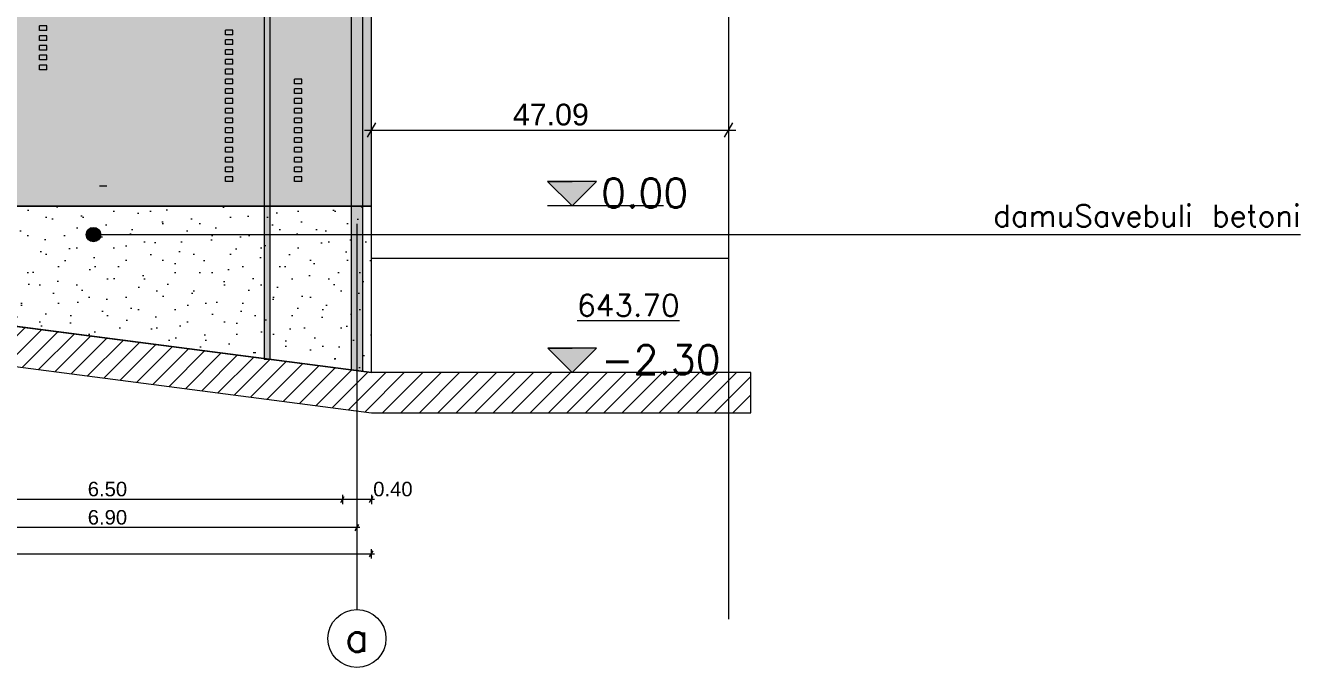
# Model space of a CAD drawing. Header units: millimetres. Extents: x 476571643 to 477489869, y 4620928210 to 4621294454.
# Drawn here: x 477350402 to 477367999, y 4621026817 to 4621035677 of the extents above; entities that cross this region are included whole.
import ezdxf

# ---------------------------------------------------------------- set-up
doc = ezdxf.new("R2010")
doc.units = ezdxf.units.MM
doc.header["$MEASUREMENT"] = 0
for name, color, linetype, lineweight in [('0_Pen_No__1_Pen_No__250', 7, 'Continuous', 0), ('0_Pen_No__250_Pen_No__142', 142, 'Continuous', 0), ('0_Pen_No__250_Pen_No__255', 255, 'Continuous', 0), ('0_Pen_No__250_Pen_No__7', 7, 'Continuous', 0), ('0_Pen_No__42_Pen_No__250_Pen_No__144', 144, 'Continuous', 0), ('2D Drafting - General_Pen_No__7_Pen_No__250', 7, 'Continuous', 0), ('2D Drafting - General_Pen_No__7_Pen_No__7', 7, 'Continuous', 0), ('a-iataki_Pen_No__5_Pen_No__5_Pen_No__142', 142, 'Continuous', 0), ('Annotation - Text_Pen_No__7_Pen_No__7_Pen_No__142', 142, 'Continuous', 0), ('New_._Pen_No__1', 1, 'Continuous', 0), ('New_2D Drafting - General_Pen_No__30_Pen_No__9_Pen_No__9_Pen_No__255', 255, 'Continuous', 0), ('New_2D Drafting - General_Pen_No__30_Pen_No__9_Pen_No__9_Pen_No__42', 250, 'Continuous', 0), ('New_2D Drafting - General_Pen_No__30_Pen_No__9_Pen_No__9_Pen_No__7', 7, 'Continuous', 0), ('New_Structural - Bearing_Pen_No__1', 1, 'Continuous', 0), ('New_Structural - Bearing_Pen_No__250', 7, 'Continuous', 0), ('zoma_Pen_No__1', 1, 'Continuous', 0), ('zoma_Pen_No__142', 142, 'Continuous', 0), ('zoma_Pen_No__1_Pen_No__142', 142, 'Continuous', 0), ('zoma_Pen_No__5_Pen_No__142', 142, 'Continuous', 0), ('zoma_Pen_No__5_Pen_No__144', 144, 'Continuous', 0)]:
    doc.layers.add(name, color=color, linetype=linetype, lineweight=lineweight)
doc.layers.add('New_2D Drafting - General_Pen_No__30_Pen_No__9_Pen_No__9_Pen_No__254', color=7, linetype='Continuous', lineweight=0, true_color=0xcccccc)
doc.layers.add('zoma', color=7, linetype='Continuous')
doc.layers.add('zoma_Pen_No__5', color=7, linetype='Continuous')
doc.styles.add('GENERATED_STYLE_2', font='arial.ttf')
doc.linetypes.add('Break', pattern='A,0,[1,a-5 saxl бѓ’бѓђбѓ¦бѓ”бѓ‘бѓ”бѓ‘бѓ\x98_1.Shx,S=15.679026,R=0,X=0,Y=0],-1975.557214,0', length=1975.557214)
doc.dimstyles.new('GENERATED_STYLE__3', dxfattribs={"dimtxt": 200, "dimasz": 64.421331, "dimexe": 0.18, "dimexo": 3, "dimgap": 0.09, "dimtad": 1, "dimtih": 1, "dimtoh": 1, "dimlfac": 0.001, "dimzin": 0, "dimdsep": 46, "dimtxsty": 'GENERATED_STYLE_2', "dimblk": 'ARROWHEAD_2', "dimblk1": 'ARROWHEAD_2', "dimblk2": 'ARROWHEAD_2', "dimcen": 0.09, "dimclrd": 142, "dimclre": 142, "dimclrt": 142, "dimadec": 0, "dimazin": 0, "dimtfac": 1, "dimtdec": 4, "dimtmove": 0, "dimatfit": 3, "dimfxl": 1, "dimtolj": 1, "dimtzin": 0, "dimarcsym": 0})
doc.dimstyles.new('GENERATED_STYLE__5', dxfattribs={"dimtxt": 300, "dimasz": 152, "dimexe": 0.18, "dimexo": 3, "dimgap": 0.09, "dimtad": 1, "dimtih": 1, "dimtoh": 1, "dimlfac": 0.001, "dimzin": 0, "dimdsep": 46, "dimtxsty": 'GENERATED_STYLE_2', "dimblk": 'ARROWHEAD_2', "dimblk1": 'ARROWHEAD_2', "dimblk2": 'ARROWHEAD_2', "dimcen": 0.09, "dimclrd": 1, "dimclre": 1, "dimclrt": 1, "dimadec": 0, "dimazin": 0, "dimtfac": 1, "dimtdec": 4, "dimtmove": 0, "dimatfit": 3, "dimfxl": 1, "dimtolj": 1, "dimtzin": 0, "dimarcsym": 0})

# ---------------------------------------------------------------- blocks, each defined once
blk = doc.blocks.new('*D1068', base_point=(476844527, 4621385791))
at = {"layer": 'zoma_Pen_No__142', "color": 142, "linetype": 'Continuous', "lineweight": 0, "transparency": 16777216}
for p, q in [((477348052, 4621028705), (477348101, 4621028790)), ((477348077, 4621028811), (477348077, 4621028684)), ((477354952, 4621028705), (477355001, 4621028790)), ((477354977, 4621028811), (477354977, 4621028684)), ((477354977, 4621028747), (477348077, 4621028747)), ((477355018, 4621028747), (477354977, 4621028747))]:
    blk.add_line(p, q, dxfattribs=at)
at = {"layer": 'zoma_Pen_No__142', "color": 142, "lineweight": 0, "transparency": 16777216, "insert": (477351261, 4621028787), "char_height": 200, "attachment_point": 7, "style": 'GENERATED_STYLE_2'}
blk.add_mtext('\\A1;{\\pql;\\fArial CYR|b0|i0|c204|p34;6.90}', dxfattribs=at)
blk = doc.blocks.new('ARROWHEAD_2')
at = {"color": 0, "linetype": 'Continuous', "lineweight": 0}
for p, q in [((0, 0), (-1, 0)), ((-0.38, -0.66), (0.38, 0.66))]:
    blk.add_line(p, q, dxfattribs=at)
blk = doc.blocks.new('*D1071', base_point=(476844527, 4621385791))
at = {"layer": 'zoma_Pen_No__142', "color": 142, "linetype": 'Continuous', "lineweight": 0, "transparency": 16777216}
for p, q in [((477354752, 4621029094), (477354801, 4621029179)), ((477354777, 4621029200), (477354777, 4621029073)), ((477355177, 4621029137), (477354777, 4621029137)), ((477355152, 4621029094), (477355201, 4621029179)), ((477355177, 4621029200), (477355177, 4621029073)), ((477355218, 4621029137), (477355177, 4621029137))]:
    blk.add_line(p, q, dxfattribs=at)
at = {"layer": 'zoma_Pen_No__142', "color": 142, "lineweight": 0, "transparency": 16777216, "insert": (477355201, 4621029177), "char_height": 200, "attachment_point": 7, "style": 'GENERATED_STYLE_2'}
blk.add_mtext('\\A1;{\\pql;\\fArial CYR|b0|i0|c204|p34;0.40}', dxfattribs=at)
blk = doc.blocks.new('*D1072', base_point=(476844527, 4621385791))
at = {"layer": 'zoma_Pen_No__142', "color": 142, "linetype": 'Continuous', "lineweight": 0, "transparency": 16777216}
for p, q in [((477348252, 4621029094), (477348301, 4621029179)), ((477348277, 4621029200), (477348277, 4621029073)), ((477354777, 4621029137), (477348277, 4621029137)), ((477354752, 4621029094), (477354801, 4621029179)), ((477354777, 4621029200), (477354777, 4621029073))]:
    blk.add_line(p, q, dxfattribs=at)
at = {"layer": 'zoma_Pen_No__142', "color": 142, "lineweight": 0, "transparency": 16777216, "char_height": 200, "attachment_point": 7, "style": 'GENERATED_STYLE_2'}
for s, insert in [('\\A1;{\\pql;\\fArial CYR|b0|i0|c204|p34;0.40}', (477348301, 4621029177)), ('\\A1;{\\pql;\\fArial CYR|b0|i0|c204|p34;6.50}', (477351261, 4621029177))]:
    blk.add_mtext(s, dxfattribs=dict(at, insert=insert))
blk = doc.blocks.new('*D1079', base_point=(476844527, 4621385791))
at = {"layer": 'zoma_Pen_No__142', "color": 142, "linetype": 'Continuous', "lineweight": 0, "transparency": 16777216}
for p, q in [((477337407, 4621028321), (477337407, 4621028448)), ((477355177, 4621028321), (477355177, 4621028448)), ((477337365, 4621028384), (477337407, 4621028384)), ((477337431, 4621028427), (477337382, 4621028342)), ((477337407, 4621028384), (477355177, 4621028384)), ((477355152, 4621028342), (477355201, 4621028427)), ((477355177, 4621028384), (477355218, 4621028384))]:
    blk.add_line(p, q, dxfattribs=at)
at = {"layer": 'zoma_Pen_No__142', "color": 142, "lineweight": 0, "transparency": 16777216, "insert": (477345950, 4621028424), "char_height": 200, "attachment_point": 7, "style": 'GENERATED_STYLE_2'}
blk.add_mtext('\\A1;{\\pql;\\fArial CYR|b0|i0|c204|p34;17.77}', dxfattribs=at)
blk = doc.blocks.new('*D1727', base_point=(476844527, 4621385791))
at = {"layer": 'zoma_Pen_No__1', "color": 1, "linetype": 'Continuous', "lineweight": 0, "transparency": 16777216}
for p, q in [((477355234, 4621034334), (477355119, 4621034134)), ((477355177, 4621034084), (477355177, 4621034384)), ((477360049, 4621034134), (477360164, 4621034334)), ((477360107, 4621034084), (477360107, 4621034384)), ((477355079, 4621034234), (477355177, 4621034234)), ((477355177, 4621034234), (477360107, 4621034234)), ((477360107, 4621034234), (477360205, 4621034234))]:
    blk.add_line(p, q, dxfattribs=at)
at = {"layer": 'zoma_Pen_No__1', "color": 1, "lineweight": 0, "transparency": 16777216, "insert": (477357129, 4621034294), "char_height": 300, "attachment_point": 7, "style": 'GENERATED_STYLE_2'}
blk.add_mtext('\\A1;{\\pql;\\fArial CYR|b0|i0|c204|p34;47.09}', dxfattribs=at)
blk = doc.blocks.new('Line_119', base_point=(477351340, 4621032791))
at = {"layer": 'zoma_Pen_No__5_Pen_No__142', "linetype": 'Continuous', "lineweight": 0}
blk.add_hatch(color=142, dxfattribs=at).paths.add_polyline_path([(477351240, 4621032791), (477351248, 4621032753), (477351269, 4621032720), (477351302, 4621032698), (477351340, 4621032691), (477351378, 4621032698), (477351411, 4621032720), (477351432, 4621032753), (477351440, 4621032791), (477351432, 4621032829), (477351411, 4621032862), (477351378, 4621032883), (477351340, 4621032891), (477351302, 4621032883), (477351269, 4621032862), (477351248, 4621032829)])
at = {"layer": 'zoma_Pen_No__5_Pen_No__142', "color": 142, "linetype": 'Continuous', "lineweight": 0}
blk.add_line((477351440, 4621032791), (477367999, 4621032791), dxfattribs=at)
blk.add_circle((477351340, 4621032791), 100, dxfattribs=at)

msp = doc.modelspace()

# ---------------------------------------------------------------- hatches: boundary and pattern name
at = {"layer": '0_Pen_No__250_Pen_No__142', "linetype": 'Continuous', "lineweight": 0}
for points in [[(477357945.469, 4621033187.053), (477358282.997, 4621033524.747), (477357607.775, 4621033524.582)], [(477357946.607, 4621030886.796), (477358284.135, 4621031224.489), (477357608.913, 4621031224.325)]]:
    msp.add_hatch(color=142, dxfattribs=at).paths.add_polyline_path(points)
at = {"layer": '0_Pen_No__250_Pen_No__255', "linetype": 'Continuous', "lineweight": 0, "true_color": 0x3f3f3f}
msp.add_hatch(color=250, dxfattribs=at).paths.add_polyline_path([(477353776.646, 4621031074.056), (477353776.646, 4621044388.623), (477353696.477, 4621044388.623), (477353696.12, 4621031074.055)])
at = {"layer": '2D Drafting - General_Pen_No__7_Pen_No__7', "linetype": 'Continuous', "lineweight": 0}
h = msp.add_hatch(dxfattribs=at)
h.set_pattern_fill('MASONRY_BLOCK', style=0, pattern_type=2)
h.set_pattern_definition([(45, (476844527.15, 4621385791.04), (-127.279217, 127.279217), [])])
h.paths.add_polyline_path([(477328463.45, 4621033186.771), (477328463.45, 4621032629.786), (477337497.769, 4621032629.786), (477355176.84, 4621030330.273), (477360414.712, 4621030330.279), (477360414.712, 4621030887.402), (477355176.703, 4621030886.115), (477337477.043, 4621033186.771)])
at = {"layer": 'New_2D Drafting - General_Pen_No__30_Pen_No__9_Pen_No__9_Pen_No__254', "linetype": 'Continuous', "lineweight": 0, "true_color": 0xcccccc}
h = msp.add_hatch(dxfattribs=at)
h.set_pattern_fill('BRICK___RUNNING_BOND', color=254, style=0, pattern_type=2)
h.set_pattern_definition([(180, (477344577, 4621041395.33), (0, 66.64), []), (90, (477344577, 4621041395.33), (244.8, 0), [66.64, -66.64]), (90, (477344454.6, 4621041461.97), (244.8, 0), [66.64, -66.64])])
h.paths.add_polyline_path([(477337406.639, 4621035816.115), (477337477.043, 4621035816.115), (477337477.043, 4621033186.772), (477337481.597, 4621033186.115), (477355176.646, 4621033186.115), (477355176.646, 4621036386.104), (477355176.646, 4621046385.712), (477337406.646, 4621046385.708), (477337406.646, 4621045926.117)])
h.paths.add_polyline_path([(477346352.317, 4621038886.115), (477347952.751, 4621038886.115), (477347952.751, 4621037286.115), (477346352.317, 4621037286.115)], flags=0)
h.paths.add_polyline_path([(477347952.751, 4621040486.115), (477346352.317, 4621040486.115), (477346352.317, 4621042086.115), (477347952.751, 4621042086.115)], flags=0)
h.paths.add_polyline_path([(477347952.751, 4621034086.115), (477347952.751, 4621035686.115), (477346352.751, 4621035686.115), (477346352.751, 4621034086.115)], flags=0)
h.paths.add_polyline_path([(477347952.751, 4621043686.116), (477347952.751, 4621045286.115), (477346352.751, 4621045286.115), (477346352.751, 4621043686.116)], flags=0)
at = {"layer": 'New_2D Drafting - General_Pen_No__30_Pen_No__9_Pen_No__9_Pen_No__255', "linetype": 'Continuous', "lineweight": 0}
msp.add_hatch(color=255, dxfattribs=at).paths.add_polyline_path([(477355051.714, 4621030902.216), (477354901.714, 4621030923.832), (477354901.714, 4621045686.141), (477355051.714, 4621045686.141)])
at = {"layer": 'New_2D Drafting - General_Pen_No__30_Pen_No__9_Pen_No__9_Pen_No__42', "linetype": 'Continuous', "lineweight": 0, "true_color": 0xc7c8ca}
h = msp.add_hatch(dxfattribs=at)
h.set_pattern_fill('CUT_STONE', color=9, style=0, pattern_type=2)
h.set_pattern_definition([(135, (477344577, 4621042195.33), (254.5584, 254.5584), [0, -240, 0, -360]), (70, (477343777, 4621042195.33), (-338.289, 123.127), [0, -176, 0, -304])])
h.paths.add_polyline_path([(477355176.703, 4621033186.115), (477337481.597, 4621033186.115), (477355176.703, 4621030886.115)])

# ---------------------------------------------------------------- linework, layer by layer
at = {"layer": '0_Pen_No__1_Pen_No__250', "color": 7, "linetype": 'Continuous', "lineweight": 0, "flags": 128}
for points in [[(477357945.469, 4621033187.053), (477357607.775, 4621033524.582), (477357945.386, 4621033524.664)], [(477357945.469, 4621033187.053), (477358282.997, 4621033524.747), (477357945.386, 4621033524.664)], [(477359207.858, 4621033187.362), (477357607.858, 4621033186.971)], [(477357946.607, 4621030886.796), (477357608.913, 4621031224.325), (477357946.524, 4621031224.407)], [(477357946.607, 4621030886.796), (477358284.135, 4621031224.489), (477357946.524, 4621031224.407)], [(477359208.995, 4621030887.104), (477357608.995, 4621030886.713)]]:
    msp.add_lwpolyline(points, dxfattribs=at)
at = {"layer": '0_Pen_No__250_Pen_No__142', "color": 142, "linetype": 'Continuous', "lineweight": 0, "flags": 128}
for points in [[(477357945.469, 4621033187.053), (477358282.997, 4621033524.747), (477357607.775, 4621033524.582)], [(477357946.607, 4621030886.796), (477358284.135, 4621031224.489), (477357608.913, 4621031224.325)]]:
    msp.add_lwpolyline(points, close=True, dxfattribs=at)
at = {"layer": '0_Pen_No__250_Pen_No__7', "color": 7, "linetype": 'Continuous', "lineweight": 0, "flags": 128}
msp.add_lwpolyline([(477353776.646, 4621031074.056), (477353776.646, 4621044388.623), (477353696.477, 4621044388.623), (477353696.12, 4621031074.055)], close=True, dxfattribs=at)
at = {"layer": '0_Pen_No__42_Pen_No__250_Pen_No__144', "color": 144, "linetype": 'Continuous', "lineweight": 0}
msp.add_circle((477354976.714, 4621027216.908), 400, dxfattribs=at)
at = {"layer": '2D Drafting - General_Pen_No__7_Pen_No__250', "color": 7, "linetype": 'Continuous', "lineweight": 0, "flags": 128}
msp.add_lwpolyline([(477328463.45, 4621033186.771), (477328463.45, 4621032629.786), (477337497.769, 4621032629.786), (477355176.84, 4621030330.273), (477360414.712, 4621030330.279), (477360414.712, 4621030887.402), (477355176.703, 4621030886.115), (477337477.043, 4621033186.771)], close=True, dxfattribs=at)
at = {"layer": 'New_2D Drafting - General_Pen_No__30_Pen_No__9_Pen_No__9_Pen_No__7', "color": 7, "linetype": 'Continuous', "lineweight": 0, "flags": 128}
for points in [[(477337406.639, 4621035816.115), (477337477.043, 4621035816.115), (477337477.043, 4621033186.772), (477337481.597, 4621033186.115), (477355176.646, 4621033186.115), (477355176.646, 4621036386.104), (477355176.646, 4621046385.712), (477337406.646, 4621046385.708), (477337406.646, 4621045926.117)], [(477355051.714, 4621030902.216), (477354901.714, 4621030923.832), (477354901.714, 4621045686.141), (477355051.714, 4621045686.141)], [(477355176.703, 4621033186.115), (477337481.597, 4621033186.115), (477355176.703, 4621030886.115)]]:
    msp.add_lwpolyline(points, close=True, dxfattribs=at)
at = {"layer": 'New_Structural - Bearing_Pen_No__1', "color": 1, "linetype": 'Continuous', "lineweight": 0}
msp.add_line((477360106.703, 4621054216.74), (477360106.703, 4621027485.413), dxfattribs=at)
at = {"layer": 'New_Structural - Bearing_Pen_No__1', "color": 1, "linetype": 'Break', "lineweight": 0}
msp.add_line((477360106.703, 4621032459.647), (477355176.703, 4621032459.647), dxfattribs=at)
at = {"layer": 'New_Structural - Bearing_Pen_No__250', "color": 7, "linetype": 'Continuous', "lineweight": 0}
for p, q in [((477350595.867, 4621035606.822), (477350595.867, 4621035671.822)), ((477350695.867, 4621035671.822), (477350595.867, 4621035671.822)), ((477350695.867, 4621035606.822), (477350695.867, 4621035671.822)), ((477350695.867, 4621035606.822), (477350595.867, 4621035606.822)), ((477350595.867, 4621035471.822), (477350595.867, 4621035536.822)), ((477350695.867, 4621035536.822), (477350595.867, 4621035536.822)), ((477350695.867, 4621035471.822), (477350595.867, 4621035471.822)), ((477350695.867, 4621035471.822), (477350695.867, 4621035536.822)), ((477353162.422, 4621035547.856), (477353162.422, 4621035612.856)), ((477353262.422, 4621035612.856), (477353162.422, 4621035612.856)), ((477353262.422, 4621035547.856), (477353162.422, 4621035547.856)), ((477353162.422, 4621035412.856), (477353162.422, 4621035477.856)), ((477353262.422, 4621035477.856), (477353162.422, 4621035477.856)), ((477353262.422, 4621035547.856), (477353262.422, 4621035612.856)), ((477353262.422, 4621035412.856), (477353262.422, 4621035477.856)), ((477350595.867, 4621035336.822), (477350595.867, 4621035401.822)), ((477350695.867, 4621035401.822), (477350595.867, 4621035401.822)), ((477350695.867, 4621035336.822), (477350595.867, 4621035336.822)), ((477350695.867, 4621035336.822), (477350695.867, 4621035401.822)), ((477353262.422, 4621035412.856), (477353162.422, 4621035412.856)), ((477353162.422, 4621035277.856), (477353162.422, 4621035342.856)), ((477353262.422, 4621035342.856), (477353162.422, 4621035342.856)), ((477353262.422, 4621035277.856), (477353262.422, 4621035342.856)), ((477350595.867, 4621035201.822), (477350595.867, 4621035266.822)), ((477350695.867, 4621035266.822), (477350595.867, 4621035266.822)), ((477350695.867, 4621035201.822), (477350595.867, 4621035201.822)), ((477350595.867, 4621035066.822), (477350595.867, 4621035131.822)), ((477350695.867, 4621035131.822), (477350595.867, 4621035131.822)), ((477350695.867, 4621035201.822), (477350695.867, 4621035266.822)), ((477350695.867, 4621035066.822), (477350695.867, 4621035131.822)), ((477353262.422, 4621035277.856), (477353162.422, 4621035277.856)), ((477353162.422, 4621035142.856), (477353162.422, 4621035207.856)), ((477353262.422, 4621035207.856), (477353162.422, 4621035207.856)), ((477353262.422, 4621035142.856), (477353162.422, 4621035142.856)), ((477353262.422, 4621035142.856), (477353262.422, 4621035207.856)), ((477350695.867, 4621035066.822), (477350595.867, 4621035066.822)), ((477353162.422, 4621035007.856), (477353162.422, 4621035072.856)), ((477353262.422, 4621035072.856), (477353162.422, 4621035072.856)), ((477353262.422, 4621035007.856), (477353162.422, 4621035007.856)), ((477353262.422, 4621035007.856), (477353262.422, 4621035072.856)), ((477353162.422, 4621034872.856), (477353162.422, 4621034937.856)), ((477353262.422, 4621034937.856), (477353162.422, 4621034937.856)), ((477353262.422, 4621034872.856), (477353162.422, 4621034872.856)), ((477353162.422, 4621034737.856), (477353162.422, 4621034802.856)), ((477353262.422, 4621034802.856), (477353162.422, 4621034802.856)), ((477353262.422, 4621034872.856), (477353262.422, 4621034937.856)), ((477353262.422, 4621034737.856), (477353262.422, 4621034802.856)), ((477354115.134, 4621034872.856), (477354115.134, 4621034937.856)), ((477354215.134, 4621034937.856), (477354115.134, 4621034937.856)), ((477354215.134, 4621034872.856), (477354115.134, 4621034872.856)), ((477354115.134, 4621034737.856), (477354115.134, 4621034802.856)), ((477354215.134, 4621034802.856), (477354115.134, 4621034802.856)), ((477354215.134, 4621034872.856), (477354215.134, 4621034937.856)), ((477354215.134, 4621034737.856), (477354215.134, 4621034802.856)), ((477353262.422, 4621034737.856), (477353162.422, 4621034737.856)), ((477353162.422, 4621034602.856), (477353162.422, 4621034667.856)), ((477353262.422, 4621034667.856), (477353162.422, 4621034667.856)), ((477353262.422, 4621034602.856), (477353162.422, 4621034602.856)), ((477353262.422, 4621034602.856), (477353262.422, 4621034667.856)), ((477354215.134, 4621034737.856), (477354115.134, 4621034737.856)), ((477354115.134, 4621034602.856), (477354115.134, 4621034667.856)), ((477354215.134, 4621034667.856), (477354115.134, 4621034667.856)), ((477354215.134, 4621034602.856), (477354115.134, 4621034602.856)), ((477354215.134, 4621034602.856), (477354215.134, 4621034667.856)), ((477353162.422, 4621034467.856), (477353162.422, 4621034532.856)), ((477353262.422, 4621034532.856), (477353162.422, 4621034532.856)), ((477353262.422, 4621034467.856), (477353162.422, 4621034467.856)), ((477353262.422, 4621034467.856), (477353262.422, 4621034532.856)), ((477354115.134, 4621034467.856), (477354115.134, 4621034532.856)), ((477354215.134, 4621034532.856), (477354115.134, 4621034532.856)), ((477354215.134, 4621034467.856), (477354115.134, 4621034467.856)), ((477354215.134, 4621034467.856), (477354215.134, 4621034532.856)), ((477353162.422, 4621034332.856), (477353162.422, 4621034397.856)), ((477353262.422, 4621034397.856), (477353162.422, 4621034397.856)), ((477353262.422, 4621034332.856), (477353162.422, 4621034332.856)), ((477353162.422, 4621034197.856), (477353162.422, 4621034262.856)), ((477353262.422, 4621034262.856), (477353162.422, 4621034262.856)), ((477353262.422, 4621034332.856), (477353262.422, 4621034397.856)), ((477353262.422, 4621034197.856), (477353262.422, 4621034262.856)), ((477354115.134, 4621034332.856), (477354115.134, 4621034397.856)), ((477354215.134, 4621034397.856), (477354115.134, 4621034397.856)), ((477354215.134, 4621034332.856), (477354115.134, 4621034332.856)), ((477354115.134, 4621034197.856), (477354115.134, 4621034262.856)), ((477354215.134, 4621034262.856), (477354115.134, 4621034262.856)), ((477354215.134, 4621034332.856), (477354215.134, 4621034397.856)), ((477354215.134, 4621034197.856), (477354215.134, 4621034262.856)), ((477353262.422, 4621034197.856), (477353162.422, 4621034197.856)), ((477353162.422, 4621034062.856), (477353162.422, 4621034127.856)), ((477353262.422, 4621034127.856), (477353162.422, 4621034127.856)), ((477353262.422, 4621034062.856), (477353162.422, 4621034062.856)), ((477353262.422, 4621034062.856), (477353262.422, 4621034127.856)), ((477354215.134, 4621034197.856), (477354115.134, 4621034197.856)), ((477354115.134, 4621034062.856), (477354115.134, 4621034127.856)), ((477354215.134, 4621034127.856), (477354115.134, 4621034127.856)), ((477354215.134, 4621034062.856), (477354115.134, 4621034062.856)), ((477354215.134, 4621034062.856), (477354215.134, 4621034127.856)), ((477353162.422, 4621033927.856), (477353162.422, 4621033992.856)), ((477353262.422, 4621033992.856), (477353162.422, 4621033992.856)), ((477353262.422, 4621033927.856), (477353162.422, 4621033927.856)), ((477353262.422, 4621033927.856), (477353262.422, 4621033992.856)), ((477354115.134, 4621033927.856), (477354115.134, 4621033992.856)), ((477354215.134, 4621033992.856), (477354115.134, 4621033992.856)), ((477354215.134, 4621033927.856), (477354115.134, 4621033927.856)), ((477354215.134, 4621033927.856), (477354215.134, 4621033992.856)), ((477353162.422, 4621033792.856), (477353162.422, 4621033857.856)), ((477353262.422, 4621033857.856), (477353162.422, 4621033857.856)), ((477353262.422, 4621033792.856), (477353162.422, 4621033792.856)), ((477353162.422, 4621033657.856), (477353162.422, 4621033722.856)), ((477353262.422, 4621033722.856), (477353162.422, 4621033722.856)), ((477353262.422, 4621033792.856), (477353262.422, 4621033857.856)), ((477353262.422, 4621033657.856), (477353262.422, 4621033722.856)), ((477354115.134, 4621033792.856), (477354115.134, 4621033857.856)), ((477354215.134, 4621033857.856), (477354115.134, 4621033857.856)), ((477354215.134, 4621033792.856), (477354115.134, 4621033792.856)), ((477354115.134, 4621033657.856), (477354115.134, 4621033722.856)), ((477354215.134, 4621033722.856), (477354115.134, 4621033722.856)), ((477354215.134, 4621033792.856), (477354215.134, 4621033857.856)), ((477354215.134, 4621033657.856), (477354215.134, 4621033722.856)), ((477353262.422, 4621033657.856), (477353162.422, 4621033657.856)), ((477353162.422, 4621033522.856), (477353162.422, 4621033587.856)), ((477353262.422, 4621033587.856), (477353162.422, 4621033587.856)), ((477353262.422, 4621033522.856), (477353262.422, 4621033587.856)), ((477354215.134, 4621033657.856), (477354115.134, 4621033657.856)), ((477354115.134, 4621033522.856), (477354115.134, 4621033587.856)), ((477354215.134, 4621033587.856), (477354115.134, 4621033587.856)), ((477354215.134, 4621033522.856), (477354215.134, 4621033587.856)), ((477351523.194, 4621033460.432), (477351423.522, 4621033460.432)), ((477353262.422, 4621033522.856), (477353162.422, 4621033522.856)), ((477354215.134, 4621033522.856), (477354115.134, 4621033522.856))]:
    msp.add_line(p, q, dxfattribs=at)
at = {"layer": 'zoma_Pen_No__5_Pen_No__144', "color": 144, "linetype": 'Continuous', "lineweight": 0}
msp.add_line((477354976.714, 4621032941.732), (477354976.714, 4621027616.908), dxfattribs=at)

# ---------------------------------------------------------------- block references
at = {"layer": 'zoma_Pen_No__5', "color": 142, "linetype": 'Continuous', "lineweight": 0}
msp.add_blockref('Line_119', (477351340.11, 4621032790.796), dxfattribs=at)

# ---------------------------------------------------------------- texts
at = {"layer": 'a-iataki_Pen_No__5_Pen_No__5_Pen_No__142', "color": 142, "linetype": 'Continuous', "lineweight": 0, "insert": (477355140.84, 4621027433.361), "char_height": 400, "attachment_point": 3}
msp.add_mtext('\\A1;{\\pqr;\\Ftxt.shx;a}', dxfattribs=at)
at = {"layer": 'Annotation - Text_Pen_No__7_Pen_No__7_Pen_No__142', "color": 142, "linetype": 'Continuous', "lineweight": 0, "insert": (477367998.912, 4621033200.676), "char_height": 300, "attachment_point": 3}
msp.add_mtext('\\A1;{\\pqr;\\Ftxt.shx;damuSavebuli betoni}', dxfattribs=at)
at = {"layer": 'New_._Pen_No__1', "color": 1, "linetype": 'Continuous', "lineweight": 0, "insert": (477358722.928, 4621031964.054), "char_height": 300, "attachment_point": 2}
msp.add_mtext('\\A1;{\\pqc;\\Ftxt.shx;\\L\\L64\\Ftxt.shx;3\\Ftxt.shx;.70}', dxfattribs=at)
at = {"layer": 'zoma_Pen_No__1_Pen_No__142', "color": 142, "linetype": 'Continuous', "lineweight": 0, "char_height": 400, "attachment_point": 7, "rotation": 0.0139872}
for s, insert in [('\\A1;{\\pql;\\Ftxt.shx;0\\Ftxt.shx;.00}', (477358347.783, 4621033164.106)), ('\\A1;{\\pql;\\Ftxt.shx;-2.\\Ftxt.shx;30}', (477358348.921, 4621030863.848))]:
    msp.add_mtext(s, dxfattribs=dict(at, insert=insert))

# ---------------------------------------------------------------- dimensions: what is measured, and where the dimension line sits
at = {"layer": 'zoma', "color": 142, "linetype": 'Continuous', "lineweight": 0}
for base, p1, p2, picture, middle in [((477348276.84, 4621029136.643), (477354776.714, 4621053295.038), (477348276.84, 4621053295.038), '*D1072', (477351520.484, 4621029276.643)), ((477354776.714, 4621029136.643), (477355176.714, 4621053295.038), (477354776.714, 4621053295.038), '*D1071', (477355460.976, 4621029276.643)), ((477348076.84, 4621028747.228), (477354976.714, 4621028666.844), (477348076.84, 4621028384.215), '*D1068', (477351520.484, 4621028887.228))]:
    dim = msp.add_linear_dim(base=base, p1=p1, p2=p2, angle=180, dimstyle='GENERATED_STYLE__3', dxfattribs=at)
    dim.commit()
    dim.dimension.update_dxf_attribs({"geometry": picture, "text_midpoint": middle, "dimtype": 160})
at = {"layer": 'zoma', "color": 1, "linetype": 'Continuous', "lineweight": 0}
dim = msp.add_linear_dim(base=(477360106.703, 4621034233.996), p1=(477355176.714, 4621029136.643), p2=(477360106.703, 4621033268.332), text='47.09', dimstyle='GENERATED_STYLE__5', dxfattribs=at)
dim.commit()
dim.dimension.update_dxf_attribs({"geometry": '*D1727', "text_midpoint": (477357632.796, 4621034443.996), "dimtype": 160})
at = {"layer": 'zoma', "color": 142, "linetype": 'Continuous', "lineweight": 0}
dim = msp.add_linear_dim(base=(477355176.714, 4621028384.215), p1=(477337406.636, 4621030855.94), p2=(477355176.714, 4621029136.643), dimstyle='GENERATED_STYLE__3', dxfattribs=at)
dim.commit()
dim.dimension.update_dxf_attribs({"geometry": '*D1079', "text_midpoint": (477346285.733, 4621028524.215), "dimtype": 160})

doc.saveas('drawing.dxf')
